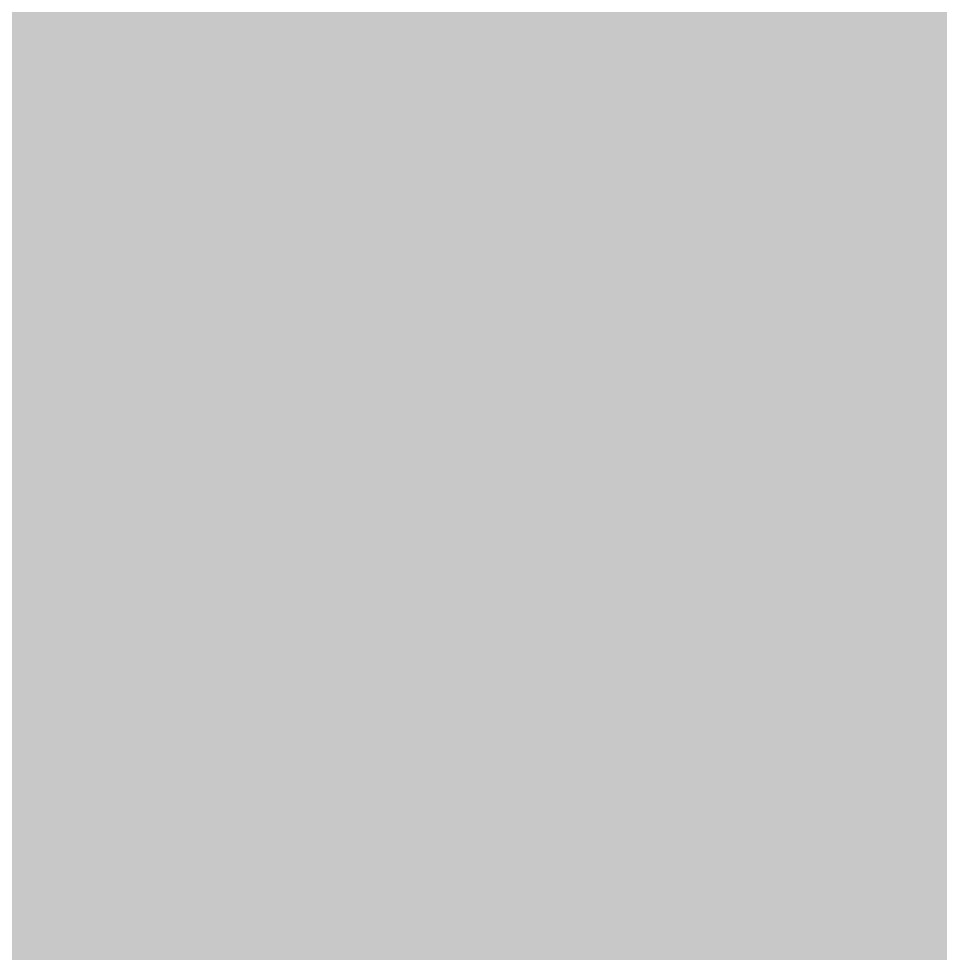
# Model space of a CAD drawing. Header units: inches. Extents: x 27328 to 121296, y -4075 to 4147.
# Drawn here: x 31877.7 to 32216.7, y 1165.3 to 1509.3 of the extents above; entities that cross this region are included whole.
import ezdxf

# ---------------------------------------------------------------- set-up
doc = ezdxf.new("R2010")
doc.units = ezdxf.units.IN
doc.header["$MEASUREMENT"] = 0
doc.layers.add('A-ROOF', color=132, linetype='Continuous', lineweight=9)

msp = doc.modelspace()

# ---------------------------------------------------------------- hatches: boundary and pattern name
at = {"layer": 'A-ROOF', "lineweight": 5}
h = msp.add_hatch(color=256, dxfattribs=at)
h.paths.add_polyline_path([(31934.87, 988.46), (34326.08, 2289.75), (33375.37, 2786.05), (30984.16, 1484.76), (31893.42, 1010.1)], flags=0)
h.paths.add_polyline_path([(31198.07, 1483.04), (31194.81, 1483.13), (31190.65, 1483.77), (31189.2, 1484.18), (31186.89, 1485.06), (31185.71, 1485.63), (31184.23, 1486.56), (31182.89, 1487.73), (31181.91, 1489.05), (31181.37, 1490.42), (31181.37, 1492.35), (31184.78, 1513.41), (31182.93, 1515.37), (31181, 1518.29), (31179.62, 1521.22), (31179.07, 1523.23), (31178.65, 1525.81), (31178.66, 1527.1), (31179.21, 1532.26), (31180.75, 1536.13), (31181.81, 1537.84), (31183.7, 1540.27), (31186.53, 1542.76), (31190.38, 1544.93), (31195.32, 1546.21), (31195.95, 1546.22), (31201.85, 1545.84), (31206.4, 1544.08), (31209.48, 1542.02), (31211.8, 1539.84), (31213.36, 1537.84), (31215.19, 1534.28), (31216.02, 1531.48), (31216.45, 1528.64), (31216.16, 1524.1), (31215.48, 1521.37), (31214.3, 1518.39), (31212.19, 1515.24), (31209.21, 1512.39), (31211.22, 1490.2), (31210.86, 1488.83), (31209.45, 1486.95), (31208.31, 1486), (31207.21, 1485.28), (31203.8, 1483.95), (31201.67, 1483.46), (31199.47, 1483.17)], flags=0)
h.paths.add_polyline_path([(31395.14, 1590.29), (31391.88, 1590.37), (31387.72, 1591.01), (31386.27, 1591.43), (31383.96, 1592.3), (31382.78, 1592.87), (31381.3, 1593.8), (31379.95, 1594.98), (31378.98, 1596.29), (31378.43, 1597.66), (31378.43, 1599.6), (31381.85, 1620.65), (31379.99, 1622.62), (31378.06, 1625.53), (31376.69, 1628.46), (31376.14, 1630.48), (31375.72, 1633.05), (31375.66, 1633.5), (31376.28, 1639.5), (31377.81, 1643.38), (31378.88, 1645.08), (31380.76, 1647.51), (31383.6, 1650.01), (31387.45, 1652.17), (31392.39, 1653.45), (31393.02, 1653.46), (31398.92, 1653.08), (31403.11, 1651.54), (31406.17, 1649.58), (31408.87, 1647.08), (31410.43, 1645.08), (31412.25, 1641.52), (31413.09, 1638.72), (31413.52, 1635.88), (31413.23, 1631.34), (31412.54, 1628.61), (31411.37, 1625.64), (31409.25, 1622.48), (31406.28, 1619.63), (31408.29, 1597.44), (31407.92, 1596.08), (31406.52, 1594.19), (31405.38, 1593.25), (31403.77, 1592.3), (31400.86, 1591.2), (31398.73, 1590.71), (31396.54, 1590.41)], flags=0)
h.paths.add_polyline_path([(31592.2, 1697.53), (31587.91, 1697.72), (31584.79, 1698.25), (31583.34, 1698.67), (31581.02, 1699.54), (31579.84, 1700.12), (31578.36, 1701.04), (31577.02, 1702.22), (31576.04, 1703.53), (31575.5, 1704.91), (31575.5, 1706.84), (31578.91, 1727.9), (31577.06, 1729.86), (31575.13, 1732.77), (31573.75, 1735.7), (31573.2, 1737.72), (31572.78, 1740.29), (31572.79, 1741.59), (31573.34, 1746.75), (31574.88, 1750.62), (31575.94, 1752.33), (31577.83, 1754.75), (31580.66, 1757.25), (31584.51, 1759.42), (31589.45, 1760.7), (31589.98, 1760.71), (31595.98, 1760.33), (31600.18, 1758.78), (31603.24, 1756.82), (31605.93, 1754.33), (31607.5, 1752.33), (31609.32, 1748.77), (31610.15, 1745.96), (31610.58, 1743.12), (31610.29, 1738.58), (31609.61, 1735.86), (31608.44, 1732.88), (31606.32, 1729.72), (31603.34, 1726.88), (31605.35, 1704.69), (31604.99, 1703.32), (31603.58, 1701.44), (31602.44, 1700.49), (31601.34, 1699.77), (31597.93, 1698.44), (31595.8, 1697.95), (31592.9, 1697.59), (31592.44, 1697.55)], flags=0)
h.paths.add_polyline_path([(31789.27, 1804.77), (31784.97, 1804.96), (31781.85, 1805.5), (31780.4, 1805.91), (31778.09, 1806.78), (31776.91, 1807.36), (31775.43, 1808.29), (31774.09, 1809.46), (31773.11, 1810.78), (31772.57, 1812.15), (31772.57, 1814.08), (31775.98, 1835.14), (31774.13, 1837.1), (31772.2, 1840.02), (31770.82, 1842.95), (31770.27, 1844.96), (31769.85, 1847.54), (31769.86, 1848.83), (31770.41, 1853.99), (31771.95, 1857.86), (31773.01, 1859.57), (31774.9, 1862), (31777.76, 1864.51), (31781.58, 1866.66), (31785.65, 1867.78), (31787.15, 1867.95), (31793.05, 1867.57), (31797.25, 1866.02), (31800.68, 1863.75), (31803, 1861.57), (31804.56, 1859.57), (31806.38, 1856.01), (31807.22, 1853.21), (31807.65, 1850.36), (31807.36, 1845.83), (31806.56, 1842.74), (31805.5, 1840.12), (31803.39, 1836.97), (31800.41, 1834.12), (31802.42, 1811.93), (31802.06, 1810.56), (31800.65, 1808.68), (31799.51, 1807.73), (31797.34, 1806.53), (31794.99, 1805.68), (31792.87, 1805.19), (31789.96, 1804.83), (31789.51, 1804.8)], flags=0)
h.paths.add_polyline_path([(31986.34, 1912.02), (31982.04, 1912.21), (31978.92, 1912.74), (31977.47, 1913.16), (31975.16, 1914.03), (31973.98, 1914.6), (31972.24, 1915.75), (31971.15, 1916.71), (31970.17, 1918.02), (31969.63, 1919.39), (31969.63, 1921.33), (31973.04, 1942.38), (31971.19, 1944.34), (31969.26, 1947.26), (31967.89, 1950.19), (31967.33, 1952.21), (31966.92, 1954.78), (31966.92, 1956.08), (31967.47, 1961.23), (31969.01, 1965.1), (31970.07, 1966.81), (31971.96, 1969.24), (31974.8, 1971.74), (31978.48, 1973.85), (31982.72, 1975.03), (31984.11, 1975.2), (31990.11, 1974.81), (31994.67, 1973.06), (31997.75, 1970.99), (32000.07, 1968.81), (32001.63, 1966.81), (32003.45, 1963.25), (32004.29, 1960.45), (32004.71, 1957.61), (32004.43, 1953.07), (32003.74, 1950.34), (32002.57, 1947.37), (32000.45, 1944.21), (31997.47, 1941.36), (31999.49, 1919.17), (31999.12, 1917.81), (31997.71, 1915.92), (31996.58, 1914.98), (31994.4, 1913.77), (31992.06, 1912.93), (31989.93, 1912.44), (31987.03, 1912.08), (31986.58, 1912.04)], flags=0)
h.paths.add_polyline_path([(32183.4, 2019.26), (32179.11, 2019.45), (32175.98, 2019.98), (32174.54, 2020.4), (32172.22, 2021.27), (32171.04, 2021.85), (32169.31, 2022.99), (32168.22, 2023.95), (32167.24, 2025.26), (32166.7, 2026.64), (32166.7, 2028.57), (32170.11, 2049.63), (32168.26, 2051.59), (32166.33, 2054.5), (32164.95, 2057.43), (32164.4, 2059.45), (32163.98, 2062.02), (32163.99, 2063.32), (32164.54, 2068.48), (32166.08, 2072.35), (32167.14, 2074.06), (32169.03, 2076.48), (32171.86, 2078.98), (32175.65, 2081.12), (32180.65, 2082.42), (32181.29, 2082.44), (32187.21, 2082.05), (32191.73, 2080.3), (32194.81, 2078.24), (32197.13, 2076.06), (32198.7, 2074.06), (32200.52, 2070.5), (32201.35, 2067.69), (32201.78, 2064.85), (32201.49, 2060.31), (32200.81, 2057.59), (32199.64, 2054.61), (32197.52, 2051.45), (32194.54, 2048.61), (32196.55, 2026.42), (32196.19, 2025.05), (32194.78, 2023.17), (32193.64, 2022.22), (32191.47, 2021.01), (32189.13, 2020.17), (32187, 2019.68), (32184.1, 2019.32), (32183.64, 2019.28)], flags=0)
h.paths.add_polyline_path([(32380.47, 2126.5), (32376.17, 2126.69), (32373.05, 2127.22), (32371.6, 2127.64), (32368.96, 2128.66), (32368.11, 2129.09), (32366.37, 2130.24), (32365.29, 2131.19), (32364.31, 2132.51), (32363.76, 2133.88), (32363.76, 2135.81), (32367.18, 2156.87), (32365.32, 2158.83), (32363.4, 2161.74), (32362.02, 2164.68), (32361.47, 2166.69), (32361.05, 2169.27), (32361.05, 2170.56), (32361.61, 2175.72), (32363.15, 2179.59), (32364.21, 2181.3), (32366.1, 2183.73), (32368.93, 2186.22), (32372.78, 2188.39), (32377.72, 2189.67), (32378.35, 2189.68), (32384.25, 2189.3), (32388.8, 2187.54), (32391.88, 2185.48), (32394.2, 2183.3), (32395.76, 2181.3), (32397.58, 2177.74), (32398.42, 2174.94), (32398.85, 2172.09), (32398.56, 2167.55), (32397.87, 2164.83), (32396.7, 2161.85), (32394.58, 2158.7), (32391.61, 2155.85), (32393.62, 2133.66), (32393.25, 2132.29), (32391.85, 2130.41), (32390.71, 2129.46), (32388.53, 2128.26), (32386.19, 2127.41), (32384.06, 2126.92), (32381.16, 2126.56), (32380.71, 2126.52)], flags=0)
h.paths.add_polyline_path([(32577.54, 2233.75), (32574.28, 2233.83), (32570.12, 2234.47), (32568.67, 2234.89), (32566.03, 2235.9), (32565.18, 2236.33), (32563.44, 2237.48), (32562.35, 2238.44), (32561.37, 2239.75), (32560.83, 2241.12), (32560.83, 2243.06), (32564.24, 2264.11), (32562.39, 2266.07), (32560.46, 2268.99), (32559.08, 2271.92), (32558.53, 2273.94), (32558.11, 2276.51), (32558.06, 2276.96), (32558.67, 2282.96), (32560.21, 2286.83), (32561.27, 2288.54), (32563.16, 2290.97), (32566, 2293.47), (32569.85, 2295.63), (32574.78, 2296.91), (32575.42, 2296.92), (32581.31, 2296.54), (32585.51, 2294.99), (32588.57, 2293.04), (32591.26, 2290.54), (32592.83, 2288.54), (32594.65, 2284.98), (32595.49, 2282.18), (32595.9, 2278.96), (32595.6, 2274.69), (32594.94, 2272.07), (32593.77, 2269.1), (32591.65, 2265.94), (32588.67, 2263.09), (32590.68, 2240.9), (32590.32, 2239.54), (32588.91, 2237.65), (32587.78, 2236.71), (32585.6, 2235.5), (32583.26, 2234.66), (32581.13, 2234.17), (32578.94, 2233.87)], flags=0)
h.paths.add_polyline_path([(32774.6, 2340.99), (32770.31, 2341.18), (32767.18, 2341.71), (32765.73, 2342.13), (32763.09, 2343.15), (32762.24, 2343.58), (32760.51, 2344.72), (32759.42, 2345.68), (32758.44, 2346.99), (32757.9, 2348.37), (32757.9, 2350.3), (32761.31, 2371.35), (32759.46, 2373.32), (32757.53, 2376.23), (32756.64, 2377.84), (32755.6, 2381.18), (32755.18, 2383.75), (32755.19, 2385.05), (32755.74, 2390.21), (32757.28, 2394.08), (32758.34, 2395.79), (32760.23, 2398.21), (32763.06, 2400.71), (32766.91, 2402.87), (32771.85, 2404.15), (32772.49, 2404.17), (32778.38, 2403.79), (32782.58, 2402.24), (32785.64, 2400.28), (32788.33, 2397.79), (32789.9, 2395.79), (32791.72, 2392.23), (32792.55, 2389.42), (32792.99, 2387.03), (32792.69, 2382.04), (32792.01, 2379.32), (32790.84, 2376.34), (32788.72, 2373.18), (32785.74, 2370.33), (32787.75, 2348.15), (32787.39, 2346.78), (32785.98, 2344.89), (32784.84, 2343.95), (32782.67, 2342.74), (32780.33, 2341.9), (32778.2, 2341.41), (32775.29, 2341.05), (32774.84, 2341.01)], flags=0)
h.paths.add_polyline_path([(32971.67, 2448.23), (32968.41, 2448.32), (32964.25, 2448.95), (32962.8, 2449.37), (32960.49, 2450.24), (32959.31, 2450.82), (32957.83, 2451.74), (32956.09, 2453.45), (32955.51, 2454.24), (32954.96, 2455.61), (32954.96, 2457.54), (32958.38, 2478.6), (32956.52, 2480.56), (32954.6, 2483.47), (32953.71, 2485.08), (32952.67, 2488.42), (32952.25, 2491), (32952.25, 2492.29), (32952.81, 2497.45), (32954.34, 2501.32), (32955.41, 2503.03), (32957.29, 2505.46), (32960.16, 2507.98), (32963.98, 2510.12), (32968.92, 2511.4), (32969.55, 2511.41), (32975.45, 2511.03), (32979.65, 2509.48), (32983.08, 2507.21), (32985.4, 2505.03), (32986.97, 2503.02), (32988.78, 2499.47), (32989.62, 2496.67), (32990.06, 2494.27), (32989.76, 2489.28), (32989.07, 2486.56), (32987.9, 2483.58), (32985.78, 2480.43), (32982.81, 2477.58), (32984.82, 2455.39), (32984.1, 2453.45), (32983.05, 2452.14), (32981.91, 2451.19), (32980.81, 2450.47), (32977.39, 2449.14), (32975.26, 2448.65), (32973.07, 2448.35)], flags=0)
h.paths.add_polyline_path([(33168.73, 2555.48), (33164.44, 2555.67), (33161.32, 2556.2), (33159.87, 2556.62), (33157.23, 2557.63), (33156.37, 2558.06), (33154.64, 2559.21), (33153.55, 2560.16), (33152.57, 2561.48), (33152.03, 2562.85), (33152.03, 2564.78), (33155.44, 2585.84), (33153.59, 2587.8), (33151.66, 2590.72), (33150.28, 2593.65), (33149.73, 2595.66), (33149.31, 2598.24), (33149.32, 2599.53), (33149.87, 2604.69), (33151.41, 2608.56), (33152.47, 2610.27), (33154.36, 2612.7), (33157.19, 2615.2), (33160.98, 2617.34), (33165.98, 2618.64), (33166.51, 2618.65), (33172.51, 2618.27), (33177.07, 2616.52), (33180.15, 2614.45), (33182.46, 2612.27), (33184.03, 2610.27), (33185.85, 2606.71), (33186.68, 2603.91), (33187.13, 2601.51), (33186.82, 2596.53), (33186.14, 2593.8), (33184.97, 2590.83), (33182.1, 2586.95), (33179.87, 2584.82), (33181.88, 2562.63), (33181.52, 2561.27), (33180.11, 2559.38), (33178.98, 2558.44), (33176.8, 2557.23), (33174.46, 2556.38), (33172.33, 2555.9), (33169.43, 2555.54), (33168.98, 2555.5)], flags=0)

doc.saveas('drawing.dxf')
